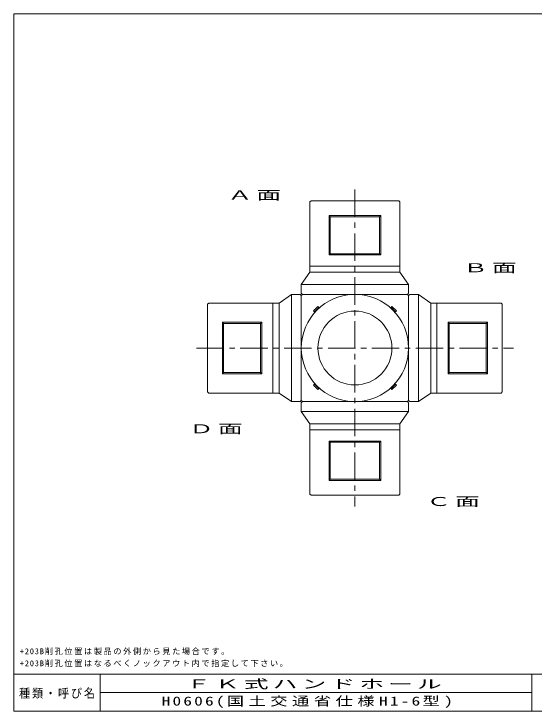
# Model space of a CAD drawing. Units: millimetres, scale not verified. Extents: x -4060 to 4060, y -2828 to 2828.
# Drawn here: x -4060 to 157, y -2828 to 2828 of the extents above; entities that cross this region are included whole.
import ezdxf

# ---------------------------------------------------------------- set-up
doc = ezdxf.new("R2010")
doc.units = ezdxf.units.MM
doc.header["$LTSCALE"] = 7
doc.linetypes.add('USER2', pattern=[50.8, 31.75, -6.35, 6.35, -6.35])
for name, color, linetype, lineweight in [('0-3_LATER', 7, 'Continuous', 18), ('0-4_CENTER', 7, 'USER2', 18), ('0-5_TXT', 7, 'Continuous', 18), ('0-7_LAYER', 7, 'Continuous', 18), ('0-A_NO', 7, 'Continuous', 18), ('0-C_CR', 7, 'Continuous', 18)]:
    doc.layers.add(name, color=color, linetype=linetype, lineweight=lineweight)
doc.styles.add('ＭＳ ゴシック', font='')
doc.styles.get('ＭＳ ゴシック').set_extended_font_data('MS Gothic')

msp = doc.modelspace()

# ---------------------------------------------------------------- linework, layer by layer
at = {"layer": '0-3_LATER'}
for points in [[(-1588.705, 446.336), (-1595.776, 453.407), (-1631.132, 418.052), (-1624.061, 410.981)], [(-966.451, 410.981), (-959.38, 418.052), (-994.736, 453.407), (-1001.807, 446.336)], [(-1624.061, -175.918), (-1631.132, -182.989), (-1595.776, -218.344), (-1588.705, -211.273)], [(-1001.807, -211.273), (-994.736, -218.344), (-959.38, -182.989), (-966.451, -175.918)]]:
    msp.add_lwpolyline(points, close=True, dxfattribs=at)
msp.add_circle((-1295.256, 117.532), 300, dxfattribs=at)
at = {"layer": '0-4_CENTER'}
for p, q in [((-1295.256, 1402.532), (-1295.256, -1167.468)), ((-2580.256, 117.532), (-10.256, 117.532))]:
    msp.add_line(p, q, dxfattribs=at)
at = {"layer": '0-7_LAYER'}
for p, q in [((-930.256, 782.532), (-1660.256, 782.532)), ((-1660.256, 782.532), (-1660.256, 732.532)), ((-930.256, 782.532), (-1660.256, 782.532)), ((-930.256, 782.532), (-930.256, 732.532)), ((-1730.256, 632.532), (-1660.256, 732.532)), ((-930.256, 732.532), (-1660.256, 732.532)), ((-860.256, 632.532), (-930.256, 732.532)), ((-860.256, 632.532), (-1730.256, 632.532)), ((-1730.256, 562.532), (-1730.256, 632.532)), ((-860.256, 562.532), (-860.256, 632.532)), ((-1810.256, 552.532), (-1910.256, 482.532)), ((-1810.256, 552.532), (-1810.256, -317.468)), ((-1740.256, 552.532), (-1810.256, 552.532)), ((-1740.256, 552.532), (-1730.256, 542.532)), ((-1720.256, 552.532), (-1730.256, 562.532)), ((-1730.256, 542.532), (-1730.256, -307.468)), ((-870.256, 552.532), (-1720.256, 552.532)), ((-860.256, 562.532), (-870.256, 552.532)), ((-860.256, 542.532), (-850.256, 552.532)), ((-860.256, -307.468), (-860.256, 542.532)), ((-850.256, 552.532), (-780.256, 552.532)), ((-780.256, -317.468), (-780.256, 552.532)), ((-780.256, 552.532), (-680.256, 482.532)), ((-1960.256, 482.532), (-1960.256, -247.468)), ((-1960.256, 482.532), (-1910.256, 482.532)), ((-1960.256, 482.532), (-1960.256, -247.468)), ((-1910.256, 482.532), (-1910.256, -247.468)), ((-680.256, -247.468), (-680.256, 482.532)), ((-630.256, 482.532), (-680.256, 482.532)), ((-630.256, -247.468), (-630.256, 482.532)), ((-630.256, -247.468), (-630.256, 482.532)), ((-1960.256, -247.468), (-1910.256, -247.468)), ((-1810.256, -317.468), (-1910.256, -247.468)), ((-780.256, -317.468), (-680.256, -247.468)), ((-630.256, -247.468), (-680.256, -247.468)), ((-1740.256, -317.468), (-1810.256, -317.468)), ((-1730.256, -307.468), (-1740.256, -317.468)), ((-1730.256, -327.468), (-1720.256, -317.468)), ((-1720.256, -317.468), (-870.256, -317.468)), ((-870.256, -317.468), (-860.256, -327.468)), ((-850.256, -317.468), (-860.256, -307.468)), ((-850.256, -317.468), (-780.256, -317.468)), ((-1730.256, -397.468), (-860.256, -397.468)), ((-1660.256, -547.468), (-1660.256, -497.468)), ((-1660.256, -497.468), (-930.256, -497.468)), ((-1660.256, -547.468), (-930.256, -547.468)), ((-4060, -2527.5), (4060, -2527.5)), ((-3360, -2527.5), (-3360, -2827.5)), ((140, -2527.5), (140, -2827.5)), ((-3360, -2677.5), (140, -2677.5))]:
    msp.add_line(p, q, dxfattribs=at)
for points in [[(-4060, -2827.5), (-4060, 2827.5), (4060, 2827.5), (4060, -2827.5)], [(4060, -2827.5), (-4060, -2827.5), (-4060, 2827.5), (4060, 2827.5)], [(-940.256, 1312.532), (-1650.256, 1312.532), (-1660.256, 1302.532), (-1660.256, 782.532), (-930.256, 782.532), (-930.256, 1302.532)], [(-1720.256, -317.468), (-870.256, -317.468), (-860.256, -307.468), (-860.256, 542.532), (-870.256, 552.532), (-1720.256, 552.532), (-1730.256, 542.532), (-1730.256, -307.468)], [(-2490.256, 472.532), (-2490.256, -237.468), (-2480.256, -247.468), (-1960.256, -247.468), (-1960.256, 482.532), (-2480.256, 482.532)], [(-100.256, -237.468), (-100.256, 472.532), (-110.256, 482.532), (-630.256, 482.532), (-630.256, -247.468), (-110.256, -247.468)], [(-1650.256, -1077.468), (-940.256, -1077.468), (-930.256, -1067.468), (-930.256, -547.468), (-1660.256, -547.468), (-1660.256, -1067.468)]]:
    msp.add_lwpolyline(points, close=True, dxfattribs=at)
for points in [[(-1730.256, -327.468), (-1730.256, -397.468), (-1660.256, -497.468)], [(-860.256, -327.468), (-860.256, -397.468), (-930.256, -497.468)], [(-1660.256, -547.468), (-930.256, -547.468), (-930.256, -497.468)]]:
    msp.add_lwpolyline(points, dxfattribs=at)
at = {"layer": '0-A_NO'}
for p, q in [((-1495.256, 1182.532), (-1505.256, 1192.532)), ((-1095.256, 1182.532), (-1085.256, 1192.532)), ((-1495.256, 882.532), (-1505.256, 872.532)), ((-1085.256, 872.532), (-1095.256, 882.532)), ((-2360.256, 317.532), (-2370.256, 327.532)), ((-2050.256, 327.532), (-2060.256, 317.532)), ((-530.256, 317.532), (-540.256, 327.532)), ((-230.256, 317.532), (-220.256, 327.532)), ((-2360.256, -82.468), (-2370.256, -92.468)), ((-2060.256, -82.468), (-2050.256, -92.468)), ((-540.256, -92.468), (-530.256, -82.468)), ((-230.256, -82.468), (-220.256, -92.468)), ((-1505.256, -637.468), (-1495.256, -647.468)), ((-1095.256, -647.468), (-1085.256, -637.468)), ((-1495.256, -947.468), (-1505.256, -957.468)), ((-1095.256, -947.468), (-1085.256, -957.468))]:
    msp.add_line(p, q, dxfattribs=at)
for points in [[(-1085.256, 1192.532), (-1505.256, 1192.532), (-1505.256, 872.532), (-1085.256, 872.532)], [(-1095.256, 1182.532), (-1495.256, 1182.532), (-1495.256, 882.532), (-1095.256, 882.532)], [(-2370.256, 327.532), (-2370.256, -92.468), (-2050.256, -92.468), (-2050.256, 327.532)], [(-2360.256, 317.532), (-2360.256, -82.468), (-2060.256, -82.468), (-2060.256, 317.532)], [(-220.256, -92.468), (-220.256, 327.532), (-540.256, 327.532), (-540.256, -92.468)], [(-230.256, -82.468), (-230.256, 317.532), (-530.256, 317.532), (-530.256, -82.468)], [(-1505.256, -957.468), (-1085.256, -957.468), (-1085.256, -637.468), (-1505.256, -637.468)], [(-1495.256, -947.468), (-1095.256, -947.468), (-1095.256, -647.468), (-1495.256, -647.468)]]:
    msp.add_lwpolyline(points, close=True, dxfattribs=at)
at = {"layer": '0-C_CR'}
msp.add_circle((-1295.256, 117.532), 435, dxfattribs=at)

# ---------------------------------------------------------------- texts
at = {"layer": '0-5_TXT', "attachment_point": 7, "style": 'ＭＳ ゴシック'}
for s, insert, char_height in [('\\T1.17;\\W2;Ａ面', (-2327.504, 1314.091), 73.31), ('\\T1.17;\\W2;Ｂ面', (-417.436, 724.051), 73.31), ('\\T1.17;\\W2;Ｄ面', (-2639.743, -582.321), 73.31), ('\\T1.17;\\W2;Ｃ面', (-716.342, -1172.361), 73.31), ('\\T1.19;+203B削孔位置は製品の外側から見た場合です。', (-4012.497, -2372.089), 47.65), ('\\T1.19;+203B削孔位置はなるべくノックアウト内で指定して下さい。', (-4012.497, -2469.589), 47.65), ('\\T1.17;\\W2;ＦＫ式ハンドホール', (-2663.333, -2652.5), 73.31), ('\\T1.26;\\W1.4;H0606(国土交通省仕様H1-6型)', (-2862.47, -2802.5), 73.31)]:
    msp.add_mtext(s, dxfattribs=dict(at, insert=insert, char_height=char_height))
at = {"layer": '0-7_LAYER', "insert": (-4019, -2727.5), "char_height": 73.31, "attachment_point": 7, "style": 'ＭＳ ゴシック'}
msp.add_mtext('\\T1.17;\\W0.9;種類・呼び名', dxfattribs=at)

doc.saveas('drawing.dxf')
